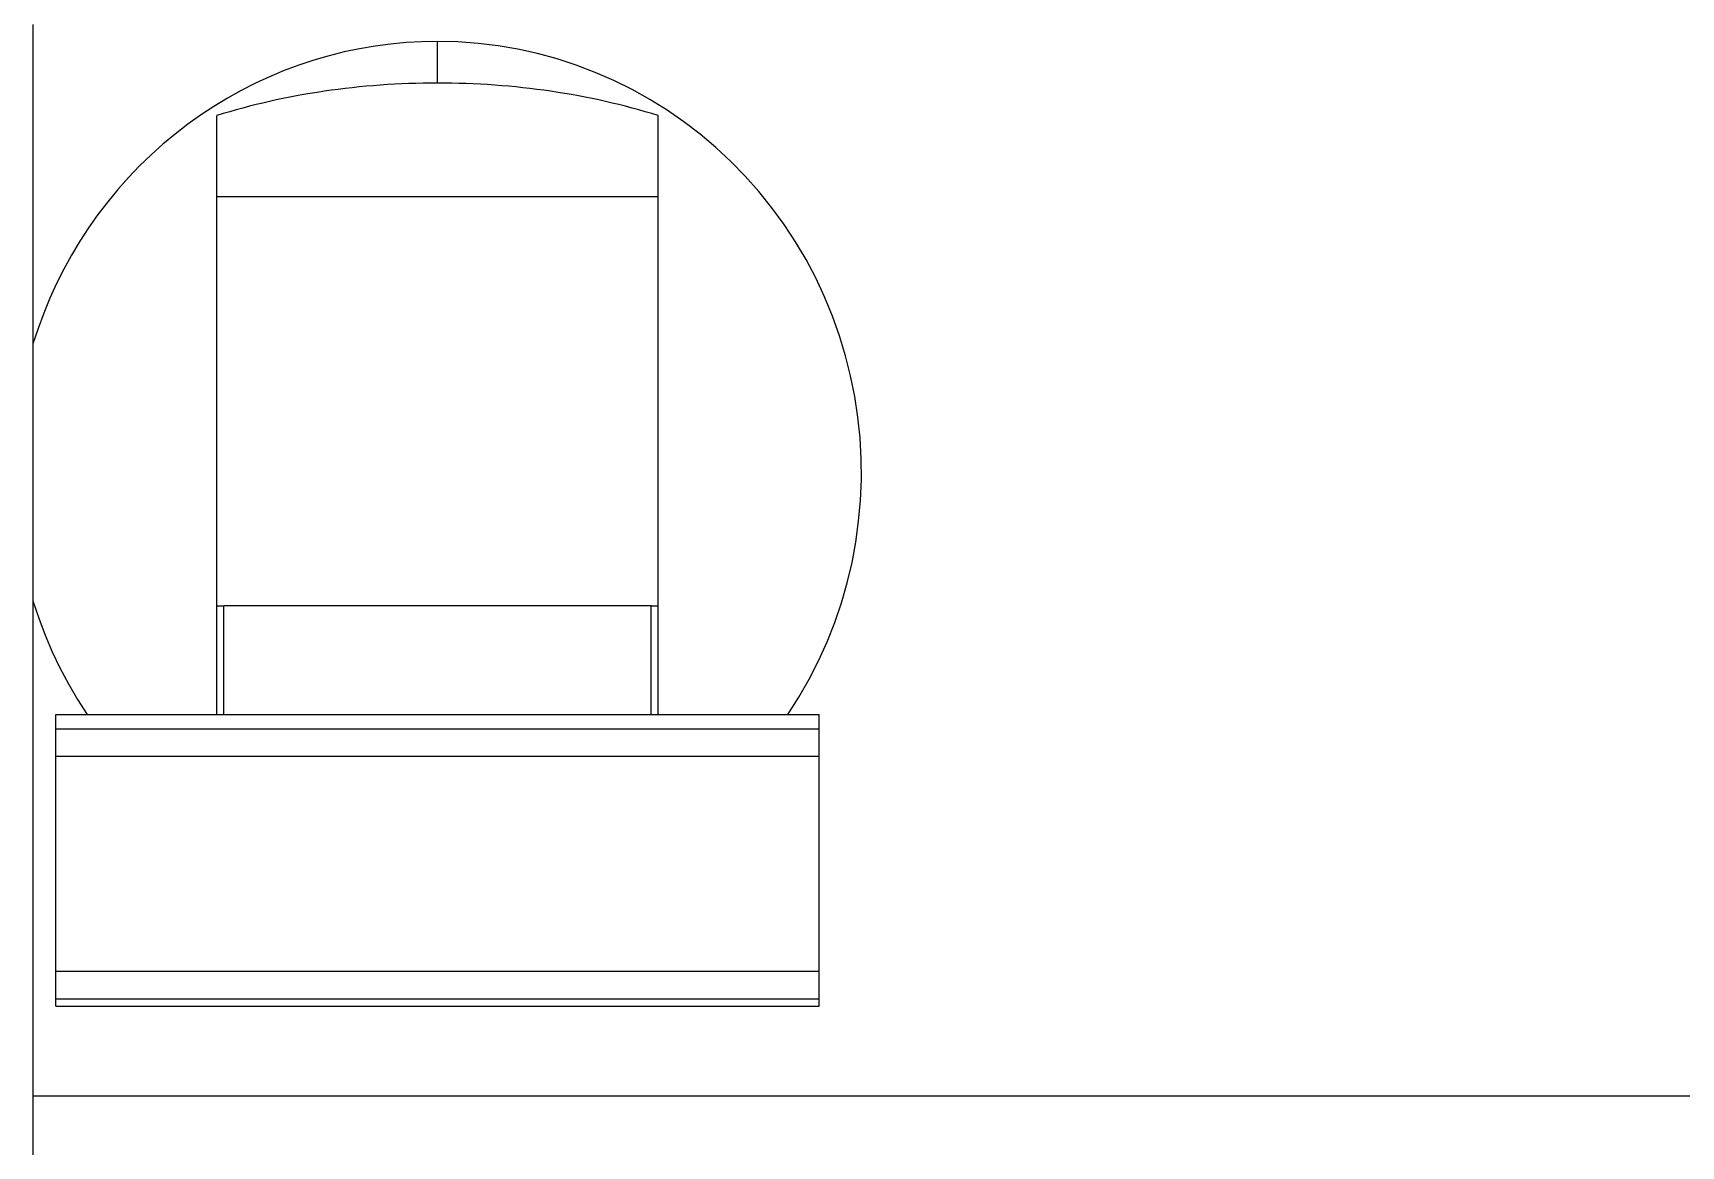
# Model space of a CAD drawing. Header units: millimetres. Extents: x 2268 to 4339, y 1619 to 2163.
# Drawn here: x 3959.8 to 3994.13, y 1804.27 to 1827.45 of the extents above; entities that cross this region are included whole.
import ezdxf

# ---------------------------------------------------------------- set-up
doc = ezdxf.new("R2010")
doc.units = ezdxf.units.MM

msp = doc.modelspace()

# ---------------------------------------------------------------- linework, layer by layer
for p, q in [((3959.798, 1827.628), (3959.798, 1820.976)), ((3967.571, 1827.252), (3967.247, 1827.221)), ((3967.898, 1827.271), (3967.571, 1827.252)), ((3968.227, 1827.277), (3967.898, 1827.271)), ((3968.226, 1826.409), (3968.226, 1827.277)), ((3968.65, 1827.267), (3968.227, 1827.277)), ((3969.07, 1827.236), (3968.65, 1827.267)), ((3965.966, 1826.977), (3965.651, 1826.886)), ((3966.283, 1827.056), (3965.966, 1826.977)), ((3966.603, 1827.123), (3966.283, 1827.056)), ((3966.924, 1827.179), (3966.603, 1827.123)), ((3967.247, 1827.221), (3966.924, 1827.179)), ((3969.487, 1827.185), (3969.07, 1827.236)), ((3969.9, 1827.114), (3969.487, 1827.185)), ((3970.31, 1827.023), (3969.9, 1827.114)), ((3970.717, 1826.912), (3970.31, 1827.023)), ((3971.118, 1826.781), (3970.717, 1826.912)), ((3965.032, 1826.668), (3964.729, 1826.542)), ((3965.34, 1826.783), (3965.032, 1826.668)), ((3965.651, 1826.886), (3965.34, 1826.783)), ((3971.513, 1826.631), (3971.118, 1826.781)), ((3971.9, 1826.462), (3971.513, 1826.631)), ((3964.137, 1826.255), (3963.849, 1826.095)), ((3964.431, 1826.404), (3964.137, 1826.255)), ((3964.729, 1826.542), (3964.431, 1826.404)), ((3972.28, 1826.274), (3971.9, 1826.462)), ((3972.65, 1826.067), (3972.28, 1826.274)), ((3963.567, 1825.924), (3963.292, 1825.742)), ((3963.849, 1826.095), (3963.567, 1825.924)), ((3973.011, 1825.843), (3972.65, 1826.067)), ((3963.022, 1825.55), (3962.76, 1825.347)), ((3963.292, 1825.742), (3963.022, 1825.55)), ((3963.629, 1813.256), (3963.629, 1825.732)), ((3972.823, 1813.256), (3972.823, 1825.732)), ((3973.361, 1825.601), (3973.011, 1825.843)), ((3973.699, 1825.342), (3973.361, 1825.601)), ((3962.76, 1825.347), (3962.505, 1825.135)), ((3974.026, 1825.066), (3973.699, 1825.342)), ((3962.258, 1824.913), (3962.019, 1824.682)), ((3962.505, 1825.135), (3962.258, 1824.913)), ((3974.339, 1824.775), (3974.026, 1825.066)), ((3962.019, 1824.682), (3961.789, 1824.441)), ((3974.638, 1824.468), (3974.339, 1824.775)), ((3961.567, 1824.192), (3961.355, 1823.934)), ((3961.789, 1824.441), (3961.567, 1824.192)), ((3974.923, 1824.147), (3974.638, 1824.468)), ((3961.355, 1823.934), (3961.152, 1823.668)), ((3963.629, 1824.047), (3972.823, 1824.047)), ((3975.193, 1823.812), (3974.923, 1824.147)), ((3975.447, 1823.464), (3975.193, 1823.812)), ((3961.152, 1823.668), (3960.958, 1823.394)), ((3960.958, 1823.394), (3960.775, 1823.113)), ((3975.684, 1823.103), (3975.447, 1823.464)), ((3960.603, 1822.825), (3960.441, 1822.531)), ((3960.775, 1823.113), (3960.603, 1822.825)), ((3975.903, 1822.731), (3975.684, 1823.103)), ((3960.441, 1822.531), (3960.29, 1822.232)), ((3976.105, 1822.349), (3975.903, 1822.731)), ((3960.29, 1822.232), (3960.15, 1821.927)), ((3976.289, 1821.956), (3976.105, 1822.349)), ((3960.15, 1821.927), (3960.022, 1821.616)), ((3976.454, 1821.555), (3976.289, 1821.956)), ((3960.022, 1821.616), (3959.904, 1821.299)), ((3976.6, 1821.146), (3976.454, 1821.555)), ((3959.904, 1821.299), (3959.798, 1820.976)), ((3976.726, 1820.73), (3976.6, 1821.146)), ((3959.798, 1820.976), (3959.798, 1815.622)), ((3976.832, 1820.308), (3976.726, 1820.73)), ((3976.918, 1819.882), (3976.832, 1820.308)), ((3976.984, 1819.451), (3976.918, 1819.882)), ((3977.029, 1819.018), (3976.984, 1819.451)), ((3977.053, 1818.584), (3977.029, 1819.018)), ((3977.056, 1818.148), (3977.053, 1818.584)), ((3977.038, 1817.713), (3977.056, 1818.148)), ((3977, 1817.28), (3977.038, 1817.713)), ((3976.941, 1816.849), (3977, 1817.28)), ((3976.862, 1816.422), (3976.941, 1816.849)), ((3976.762, 1816), (3976.862, 1816.422)), ((3976.642, 1815.583), (3976.762, 1816)), ((3959.798, 1815.622), (3959.798, 1805.313)), ((3959.798, 1815.622), (3959.918, 1815.261)), ((3976.502, 1815.173), (3976.642, 1815.583)), ((3959.918, 1815.261), (3960.052, 1814.909)), ((3963.629, 1815.517), (3963.773, 1815.517)), ((3972.68, 1815.517), (3963.773, 1815.517)), ((3963.773, 1813.256), (3963.773, 1815.517)), ((3972.68, 1815.517), (3972.823, 1815.517)), ((3972.68, 1813.256), (3972.68, 1815.517)), ((3960.052, 1814.909), (3960.2, 1814.563)), ((3976.343, 1814.77), (3976.502, 1815.173)), ((3960.2, 1814.563), (3960.361, 1814.226)), ((3976.165, 1814.377), (3976.343, 1814.77)), ((3960.361, 1814.226), (3960.537, 1813.895)), ((3975.969, 1813.992), (3976.165, 1814.377)), ((3960.537, 1813.895), (3960.727, 1813.571)), ((3975.755, 1813.619), (3975.969, 1813.992)), ((3960.727, 1813.571), (3960.93, 1813.256)), ((3975.523, 1813.256), (3975.755, 1813.619)), ((3960.277, 1812.951), (3960.277, 1813.256)), ((3960.277, 1813.256), (3976.175, 1813.256)), ((3976.175, 1812.951), (3976.175, 1813.256)), ((3960.277, 1812.382), (3960.277, 1812.951)), ((3976.175, 1812.951), (3960.277, 1812.951)), ((3976.175, 1812.382), (3976.175, 1812.951)), ((3960.277, 1807.903), (3960.277, 1812.382)), ((3976.175, 1812.382), (3960.277, 1812.382)), ((3976.175, 1807.903), (3976.175, 1812.382)), ((3960.277, 1807.328), (3960.277, 1807.903)), ((3976.175, 1807.903), (3960.277, 1807.903)), ((3976.175, 1807.328), (3976.175, 1807.903)), ((3960.277, 1807.182), (3960.277, 1807.328)), ((3976.175, 1807.328), (3960.277, 1807.328)), ((3960.277, 1807.182), (3960.277, 1807.181)), ((3960.277, 1807.181), (3976.175, 1807.181)), ((3976.175, 1807.182), (3976.175, 1807.328)), ((3976.175, 1807.182), (3976.175, 1807.181)), ((3959.798, 1805.313), (3959.798, 1803.34)), ((3959.798, 1805.313), (4028.466, 1805.313))]:
    msp.add_line(p, q)
for start_param, end_param in [(1.570796, 2.038807), (1.102785, 1.570796)]:
    msp.add_ellipse((3968.226, 1820.114), major_axis=(10.19, 0), ratio=0.617722, start_param=start_param, end_param=end_param)

doc.saveas('drawing.dxf')
